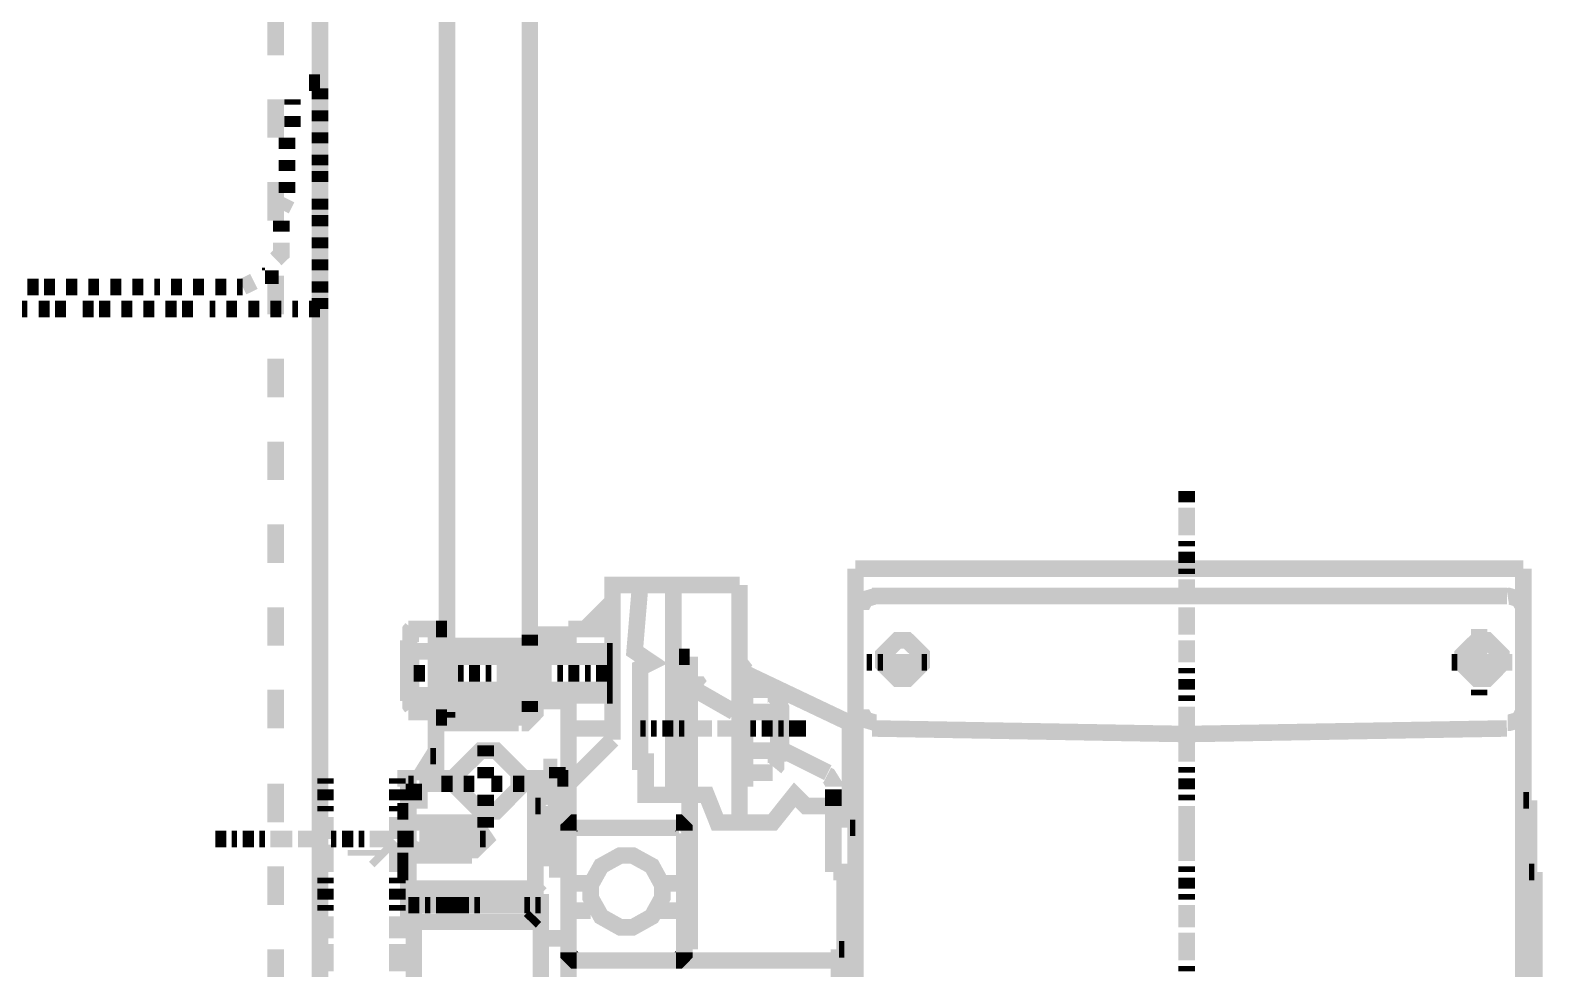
# Model space of a CAD drawing. Extents: x 0.2 to 11.5, y 0.7 to 15.9.
# Drawn here: x 8.4547 to 8.9114, y 9.5353 to 9.8186 of the extents above; entities that cross this region are included whole.
import ezdxf

# ---------------------------------------------------------------- set-up
doc = ezdxf.new("R2010")
doc.units = 0
doc.layers.get('0').update_dxf_attribs({"linetype": 'CONTINUOUS'})

msp = doc.modelspace()

# ---------------------------------------------------------------- linework, layer by layer
at = {"color": 5, "const_width": 0.005}
for points in [[(8.54221, 4.55778), (8.54221, 14.0694)], [(8.54221, 9.96278), (8.54221, 4.91943)], [(8.52886, 9.81108), (8.52886, 9.82275)], [(8.52886, 9.78614), (8.52886, 9.79779)], [(8.52886, 9.76113), (8.52886, 9.77279)], [(8.52886, 9.73281), (8.52886, 9.74447)], [(8.52886, 9.70779), (8.52886, 9.71946)], [(8.52886, 9.68278), (8.52886, 9.69444)], [(8.52886, 9.65776), (8.52886, 9.66943)], [(8.52886, 9.63276), (8.52886, 9.64442)], [(8.52886, 9.60781), (8.52886, 9.61947)], [(8.52886, 9.57943), (8.52886, 9.5911)], [(8.52886, 9.55447), (8.52886, 9.56614)], [(8.52886, 9.52946), (8.52886, 9.54113)]]:
    msp.add_lwpolyline(points, dxfattribs=at)
at = {"color": 1, "const_width": 0.005}
for points in [[(8.58057, 9.61279), (8.58057, 10.0028)], [(8.60558, 9.63276), (8.60558, 10.0028)], [(8.70389, 9.25776), (8.70389, 9.65608)], [(8.70389, 9.65608), (8.90554, 9.65608)], [(8.90554, 9.25776), (8.90554, 9.65608)], [(8.63053, 9.63781), (8.63053, 9.6511), (8.64887, 9.6511)], [(8.64887, 9.6511), (8.64887, 9.62944)], [(8.61724, 9.63781), (8.61724, 9.63112)], [(8.61724, 9.63781), (8.63053, 9.63781), (8.63053, 9.60444)], [(8.60558, 9.63613), (8.60558, 9.63276)], [(8.60558, 9.63613), (8.61724, 9.63613)], [(8.58057, 9.63276), (8.60558, 9.63276)], [(8.60558, 9.63276), (8.61724, 9.63276)], [(8.58057, 9.6161), (8.60558, 9.6161)], [(8.60558, 9.61279), (8.60558, 9.6161)], [(8.60558, 9.6161), (8.60558, 9.61279)], [(8.60558, 9.6161), (8.61724, 9.6161)], [(8.61724, 9.61778), (8.61724, 9.59278)], [(8.58057, 9.61279), (8.58225, 9.61111), (8.60389, 9.61111), (8.60558, 9.61279)], [(8.60308, 9.60943), (8.60411, 9.60943), (8.60721, 9.61257), (8.60721, 9.61361)], [(8.60221, 9.60943), (8.57721, 9.60943), (8.57721, 9.59278), (8.58388, 9.59278)], [(8.61724, 9.60781), (8.63053, 9.60781)], [(8.63053, 9.60444), (8.61724, 9.5911), (8.61724, 9.57943), (8.61724, 9.57781), (8.65056, 9.57781)], [(8.54389, 9.5911), (8.54389, 9.59278)], [(8.54389, 9.5911), (8.54389, 9.59278)], [(8.56554, 9.5911), (8.56554, 9.59278)], [(8.56554, 9.5911), (8.56554, 9.59278)], [(8.60053, 9.59278), (8.61219, 9.59278)], [(8.61387, 9.59278), (8.61724, 9.59278)], [(8.54389, 9.5861), (8.54389, 9.58778), (8.54389, 9.58946)], [(8.54389, 9.5861), (8.54389, 9.58778), (8.54389, 9.58946)], [(8.56554, 9.5861), (8.56554, 9.58778), (8.56554, 9.58946)], [(8.56554, 9.5861), (8.56554, 9.58778), (8.56554, 9.58946)], [(8.5689, 9.5911), (8.57053, 9.5911)], [(8.5689, 9.5911), (8.5689, 9.55111), (8.57053, 9.54943), (8.60558, 9.54943)], [(8.57221, 9.5911), (8.58388, 9.5911)], [(8.60053, 9.5911), (8.60721, 9.5911)], [(8.60721, 9.5911), (8.60721, 9.55111)], [(8.65386, 9.58778), (8.65386, 9.57943)], [(8.54389, 9.58279), (8.54389, 9.58442)], [(8.54389, 9.58279), (8.54389, 9.58442)], [(8.56554, 9.58279), (8.56554, 9.58442)], [(8.56554, 9.58279), (8.56554, 9.58442)], [(8.54389, 9.57443), (8.54389, 9.57611), (8.54389, 9.57781), (8.54389, 9.57943), (8.54389, 9.58111)], [(8.54389, 9.57443), (8.54389, 9.57611), (8.54389, 9.57781), (8.54389, 9.57943), (8.54389, 9.58111)], [(8.56554, 9.57443), (8.56554, 9.57611), (8.56554, 9.57781), (8.56554, 9.57943), (8.56554, 9.58111)], [(8.56554, 9.57443), (8.56554, 9.57611), (8.56554, 9.57781), (8.56554, 9.57943), (8.56554, 9.58111)], [(8.65056, 9.57781), (8.65386, 9.57943)], [(8.54389, 9.56446), (8.54389, 9.56614), (8.54389, 9.56776), (8.54389, 9.56944), (8.54389, 9.57112), (8.54389, 9.57275)], [(8.54389, 9.56446), (8.54389, 9.56614), (8.54389, 9.56776), (8.54389, 9.56944), (8.54389, 9.57112), (8.54389, 9.57275)], [(8.56554, 9.56446), (8.56554, 9.56614), (8.56554, 9.56776), (8.56554, 9.56944), (8.56554, 9.57112), (8.56554, 9.57275)], [(8.56554, 9.56446), (8.56554, 9.56614), (8.56554, 9.56776), (8.56554, 9.56944), (8.56554, 9.57112), (8.56554, 9.57275)], [(8.54389, 9.56108), (8.54389, 9.56278)], [(8.54389, 9.56108), (8.54389, 9.56278)], [(8.56554, 9.56108), (8.56554, 9.56278)], [(8.56554, 9.56108), (8.56554, 9.56278)], [(8.54389, 9.5561), (8.54389, 9.55778), (8.54389, 9.55946)], [(8.54389, 9.5561), (8.54389, 9.55778), (8.54389, 9.55946)], [(8.56554, 9.5561), (8.56554, 9.55778), (8.56554, 9.55946)], [(8.56554, 9.5561), (8.56554, 9.55778), (8.56554, 9.55946)], [(8.5689, 9.55946), (8.60721, 9.55946)], [(8.57053, 9.49946), (8.57053, 9.55778), (8.57221, 9.55946), (8.60721, 9.55946), (8.60889, 9.55778)], [(8.60889, 9.49946), (8.60889, 9.55778)], [(8.54389, 9.55279), (8.54389, 9.55447)], [(8.54389, 9.55279), (8.54389, 9.55447)], [(8.54389, 9.54443), (8.54389, 9.54611), (8.54389, 9.54779), (8.54389, 9.54943), (8.54389, 9.55111)], [(8.54389, 9.54443), (8.54389, 9.54611), (8.54389, 9.54779), (8.54389, 9.54943), (8.54389, 9.55111)], [(8.56554, 9.55279), (8.56554, 9.55447)], [(8.56554, 9.55279), (8.56554, 9.55447)], [(8.56554, 9.54443), (8.56554, 9.54611), (8.56554, 9.54779), (8.56554, 9.54943), (8.56554, 9.55111)], [(8.56554, 9.54443), (8.56554, 9.54611), (8.56554, 9.54779), (8.56554, 9.54943), (8.56554, 9.55111)], [(8.60558, 9.54943), (8.60721, 9.55111)], [(8.54389, 9.53444), (8.54389, 9.53614), (8.54389, 9.53776), (8.54389, 9.53944), (8.54389, 9.54113), (8.54389, 9.54275)], [(8.54389, 9.53444), (8.54389, 9.53614), (8.54389, 9.53776), (8.54389, 9.53944), (8.54389, 9.54113), (8.54389, 9.54275)], [(8.56554, 9.53444), (8.56554, 9.53614), (8.56554, 9.53776), (8.56554, 9.53944), (8.56554, 9.54113), (8.56554, 9.54275)], [(8.56554, 9.53444), (8.56554, 9.53614), (8.56554, 9.53776), (8.56554, 9.53944), (8.56554, 9.54113), (8.56554, 9.54275)], [(8.60889, 9.54443), (8.61724, 9.54443)], [(8.61724, 9.45611), (8.61724, 9.54443)], [(8.61724, 9.53776), (8.69889, 9.53776)]]:
    msp.add_lwpolyline(points, dxfattribs=at)
at = {"color": 4, "const_width": 0.005}
for points in [[(8.54221, 9.80279), (8.5389, 9.80279)], [(8.5339, 9.79611), (8.5339, 9.79779)], [(8.54221, 9.79779), (8.54221, 9.80111)], [(8.54221, 9.79113), (8.54221, 9.79443)], [(8.5339, 9.78944), (8.5339, 9.79275)], [(8.53222, 9.78276), (8.53222, 9.78614)], [(8.54221, 9.78444), (8.54221, 9.78776)], [(8.53222, 9.7761), (8.53222, 9.77946)], [(8.54221, 9.77778), (8.54221, 9.78108)], [(8.54221, 9.77279), (8.54221, 9.7761)], [(8.53222, 9.76942), (8.53222, 9.77279)], [(8.53054, 9.76443), (8.53222, 9.76779)], [(8.54221, 9.76443), (8.54221, 9.76779)], [(8.53054, 9.75776), (8.53054, 9.76113)], [(8.54221, 9.75944), (8.54221, 9.76281)], [(8.52886, 9.74946), (8.53054, 9.75108), (8.53054, 9.75444)], [(8.54221, 9.75276), (8.54221, 9.75612)], [(8.54221, 9.7461), (8.54221, 9.74946)], [(8.52556, 9.74447), (8.52724, 9.74447), (8.52724, 9.7461)], [(8.45725, 9.7411), (8.45389, 9.7411)], [(8.46224, 9.7411), (8.45888, 9.7411)], [(8.46892, 9.7411), (8.46556, 9.7411)], [(8.47553, 9.7411), (8.47222, 9.7411)], [(8.48221, 9.7411), (8.47889, 9.7411)], [(8.48887, 9.7411), (8.48557, 9.7411)], [(8.49388, 9.7411), (8.49224, 9.7411)], [(8.50054, 9.7411), (8.49724, 9.7411)], [(8.50722, 9.7411), (8.5039, 9.7411)], [(8.51389, 9.7411), (8.51058, 9.7411)], [(8.51888, 9.7411), (8.51719, 9.7411)], [(8.51888, 9.7411), (8.52225, 9.74278)], [(8.54221, 9.73942), (8.54221, 9.74278)], [(8.45389, 9.73443), (8.45057, 9.73443)], [(8.46056, 9.73443), (8.45725, 9.73443)], [(8.46556, 9.73443), (8.46224, 9.73443)], [(8.4739, 9.73443), (8.47054, 9.73443)], [(8.47889, 9.73443), (8.47553, 9.73443)], [(8.48557, 9.73443), (8.48221, 9.73443)], [(8.49224, 9.73443), (8.48887, 9.73443)], [(8.49892, 9.73443), (8.49556, 9.73443)], [(8.5039, 9.73443), (8.50054, 9.73443)], [(8.51058, 9.73443), (8.5089, 9.73443)], [(8.51719, 9.73443), (8.51389, 9.73443)], [(8.52387, 9.73443), (8.52056, 9.73443)], [(8.53054, 9.73443), (8.52724, 9.73443)], [(8.53554, 9.73443), (8.5339, 9.73443)], [(8.54221, 9.73443), (8.5389, 9.73443)], [(8.54221, 9.73443), (8.54221, 9.73779)]]:
    msp.add_lwpolyline(points, dxfattribs=at)
at = {"color": 2}
for points, const_width in [([(8.80388, 9.67947), (8.80388, 9.67779), (8.80388, 9.67611)], 0.005), ([(8.80388, 9.67443), (8.80388, 9.67279), (8.80388, 9.67111), (8.80388, 9.66943), (8.80388, 9.66775), (8.80388, 9.66613)], 0.005), ([(8.80388, 9.66444), (8.80388, 9.66276)], 0.005), ([(8.80388, 9.66114), (8.80388, 9.65944), (8.80388, 9.65776)], 0.005), ([(8.80388, 9.65608), (8.80388, 9.65446)], 0.005), ([(8.80388, 9.65278), (8.80388, 9.6511), (8.80388, 9.64947), (8.80388, 9.64779), (8.80388, 9.64611)], 0.005), ([(8.64887, 9.58778), (8.64057, 9.58778), (8.64057, 9.59776), (8.63889, 9.59776), (8.63889, 9.62608), (8.64219, 9.62776), (8.63721, 9.63112), (8.63889, 9.6511)], 0.005), ([(8.80388, 9.64442), (8.80388, 9.64279), (8.80388, 9.64111), (8.80388, 9.63943), (8.80388, 9.63781), (8.80388, 9.63613)], 0.005), ([(8.89219, 9.62944), (8.89219, 9.63112), (8.89219, 9.63276), (8.89219, 9.63444), (8.89219, 9.63613), (8.89219, 9.63781)], 0.005), ([(8.80388, 9.63444), (8.80388, 9.63276), (8.80388, 9.63112), (8.80388, 9.62944), (8.80388, 9.62776)], 0.005), ([(8.6289, 9.62944), (8.58225, 9.62944)], 0.005), ([(8.6289, 9.63112), (8.6289, 9.61778)], 0.005), ([(8.6289, 9.63112), (8.63053, 9.63112)], 0.005), ([(8.65056, 9.62944), (8.65386, 9.62944)], 0.005), ([(8.65386, 9.62944), (8.65224, 9.62944)], 0.005), ([(8.65386, 9.62944), (8.65386, 9.58778)], 0.005), ([(8.65386, 9.62278), (8.65386, 9.62944)], 0.005), ([(8.57053, 9.62446), (8.57221, 9.62446), (8.57389, 9.62446)], 0.005), ([(8.57557, 9.62446), (8.57721, 9.62446), (8.57889, 9.62446), (8.58057, 9.62446), (8.58225, 9.62446)], 0.005), ([(8.58388, 9.62446), (8.58556, 9.62446)], 0.005), ([(8.58724, 9.62446), (8.58886, 9.62446), (8.59056, 9.62446)], 0.005), ([(8.59224, 9.62446), (8.59392, 9.62446)], 0.005), ([(8.59554, 9.62446), (8.59722, 9.62446), (8.5989, 9.62446), (8.60053, 9.62446), (8.60221, 9.62446), (8.60389, 9.62446), (8.60558, 9.62446), (8.60721, 9.62446), (8.60889, 9.62446), (8.61057, 9.62446), (8.61219, 9.62446)], 0.005), ([(8.61387, 9.62446), (8.61556, 9.62446)], 0.005), ([(8.61724, 9.62446), (8.61888, 9.62446), (8.62056, 9.62446)], 0.005), ([(8.62224, 9.62446), (8.62392, 9.62446)], 0.005), ([(8.62554, 9.62446), (8.62722, 9.62446), (8.6289, 9.62446), (8.63053, 9.62446)], 0.005), ([(8.70888, 9.62776), (8.70725, 9.62776)], 0.005), ([(8.71224, 9.62776), (8.71056, 9.62776)], 0.005), ([(8.72222, 9.62776), (8.72054, 9.62776), (8.71892, 9.62776), (8.71724, 9.62776), (8.71556, 9.62776), (8.71386, 9.62776)], 0.005), ([(8.72553, 9.62776), (8.7239, 9.62776)], 0.005), ([(8.80388, 9.62608), (8.80388, 9.62446)], 0.005), ([(8.8839, 9.62776), (8.88558, 9.62776)], 0.005), ([(8.88721, 9.62776), (8.88889, 9.62776), (8.89057, 9.62776), (8.89219, 9.62776), (8.89388, 9.62776), (8.89556, 9.62776), (8.89725, 9.62776), (8.89887, 9.62776), (8.90056, 9.62776), (8.90224, 9.62776)], 0.005), ([(8.89219, 9.6211), (8.89219, 9.62278), (8.89219, 9.62446), (8.89219, 9.62608), (8.89219, 9.62776)], 0.005), ([(8.65554, 9.62358), (8.65554, 9.62278), (8.65712, 9.62039), (8.65739, 9.62017)], 0.005), ([(8.80388, 9.62278), (8.80388, 9.6211), (8.80388, 9.61947)], 0.005), ([(8.6289, 9.61947), (8.58225, 9.61947)], 0.005), ([(8.6289, 9.61778), (8.63053, 9.61778)], 0.005), ([(8.65554, 9.61947), (8.66721, 9.61279)], 0.005), ([(8.80388, 9.61778), (8.80388, 9.6161)], 0.005), ([(8.89219, 9.61778), (8.89219, 9.61947)], 0.005), ([(8.80388, 9.61442), (8.80388, 9.61279), (8.80388, 9.61111), (8.80388, 9.60943), (8.80388, 9.60781), (8.80388, 9.60612)], 0.005), ([(8.64057, 9.60781), (8.63889, 9.60781)], 0.005), ([(8.64388, 9.60781), (8.64219, 9.60781)], 0.005), ([(8.64887, 9.60781), (8.64725, 9.60781), (8.64556, 9.60781)], 0.005), ([(8.65224, 9.60781), (8.65056, 9.60781)], 0.005), ([(8.66054, 9.60781), (8.6589, 9.60781), (8.65722, 9.60781), (8.65554, 9.60781), (8.65386, 9.60781)], 0.005), ([(8.67057, 9.60781), (8.66889, 9.60781), (8.66721, 9.60781), (8.66558, 9.60781), (8.6639, 9.60781), (8.66222, 9.60781)], 0.005), ([(8.67389, 9.60781), (8.67219, 9.60781)], 0.005), ([(8.67888, 9.60781), (8.67725, 9.60781), (8.67557, 9.60781)], 0.005), ([(8.68224, 9.60781), (8.68056, 9.60781)], 0.005), ([(8.68892, 9.60781), (8.68722, 9.60781), (8.68554, 9.60781), (8.68386, 9.60781)], 0.005), ([(8.59224, 9.60275), (8.59224, 9.60113), (8.59224, 9.59944)], 0.005), ([(8.80388, 9.60444), (8.80388, 9.60275), (8.80388, 9.60113), (8.80388, 9.59944), (8.80388, 9.59776)], 0.005), ([(8.68224, 9.60113), (8.69553, 9.59446)], 0.005), ([(8.59224, 9.59614), (8.59224, 9.59446), (8.59224, 9.59278)], 0.005), ([(8.61387, 9.59278), (8.61387, 9.56278)], 0.005), ([(8.69721, 9.59028), (8.69721, 9.59115), (8.69569, 9.59358), (8.69536, 9.59375)], 0.005), ([(8.80388, 9.59614), (8.80388, 9.59446)], 0.005), ([(8.80388, 9.59278), (8.80388, 9.5911), (8.80388, 9.58946)], 0.005), ([(8.57889, 9.5911), (8.58057, 9.5911), (8.58225, 9.5911)], 0.005), ([(8.58556, 9.5911), (8.58724, 9.5911), (8.58886, 9.5911)], 0.005), ([(8.59224, 9.58778), (8.59224, 9.5861), (8.59224, 9.58442)], 0.005), ([(8.59392, 9.5911), (8.59554, 9.5911), (8.59722, 9.5911)], 0.005), ([(8.60053, 9.5911), (8.60221, 9.5911), (8.60389, 9.5911)], 0.005), ([(8.70221, 9.58442), (8.68892, 9.58442), (8.68554, 9.58778), (8.67888, 9.57943), (8.66222, 9.57943), (8.6589, 9.58778), (8.64887, 9.58778)], 0.005), ([(8.65386, 9.54113), (8.65386, 9.58778)], 0.005), ([(8.69721, 9.58946), (8.69721, 9.58442)], 0.005), ([(8.80388, 9.58778), (8.80388, 9.5861)], 0.005), ([(8.60889, 9.58442), (8.60889, 9.56614)], 0.005), ([(8.80388, 9.58442), (8.80388, 9.58279), (8.80388, 9.58111), (8.80388, 9.57943), (8.80388, 9.57781), (8.80388, 9.57611), (8.80388, 9.57443), (8.80388, 9.57275), (8.80388, 9.57112), (8.80388, 9.56944), (8.80388, 9.56776)], 0.005), ([(8.90722, 9.5861), (8.90554, 9.5861)], 0.005), ([(8.90722, 9.5861), (8.90722, 9.56446), (8.90722, 9.43608)], 0.005), ([(8.5689, 9.57943), (8.58556, 9.57943)], 0.005), ([(8.58556, 9.57943), (8.58556, 9.56944), (8.5689, 9.56944)], 0.005), ([(8.59224, 9.58111), (8.59224, 9.57943), (8.59224, 9.57781)], 0.005), ([(8.51058, 9.57443), (8.51221, 9.57443), (8.51389, 9.57443)], 0.005), ([(8.51557, 9.57443), (8.51719, 9.57443)], 0.005), ([(8.51888, 9.57443), (8.52056, 9.57443), (8.52225, 9.57443)], 0.005), ([(8.52387, 9.57443), (8.52556, 9.57443)], 0.005), ([(8.52724, 9.57443), (8.52886, 9.57443), (8.53054, 9.57443), (8.53222, 9.57443), (8.5339, 9.57443)], 0.005), ([(8.53554, 9.57443), (8.53722, 9.57443), (8.5389, 9.57443), (8.54058, 9.57443), (8.54221, 9.57443), (8.54389, 9.57443)], 0.005), ([(8.54557, 9.57443), (8.54719, 9.57443)], 0.005), ([(8.54889, 9.57443), (8.55057, 9.57443), (8.55225, 9.57443)], 0.005), ([(8.55388, 9.57443), (8.55556, 9.57443)], 0.005), ([(8.55724, 9.57443), (8.55886, 9.57443), (8.56054, 9.57443), (8.56222, 9.57443), (8.56392, 9.57443)], 0.005), ([(8.56554, 9.57443), (8.56722, 9.57443), (8.5689, 9.57443)], 0.005), ([(8.5689, 9.57443), (8.57053, 9.57443)], 0.005), ([(8.57221, 9.57443), (8.57389, 9.57443), (8.57557, 9.57443), (8.57721, 9.57443), (8.57889, 9.57443), (8.58057, 9.57443), (8.58225, 9.57443), (8.58388, 9.57443), (8.58556, 9.57443), (8.58724, 9.57443), (8.58886, 9.57443)], 0.005), ([(8.59056, 9.57443), (8.59224, 9.57443)], 0.005), ([(8.55556, 9.56944), (8.55556, 9.57112)], 0.01), ([(8.56054, 9.57112), (8.56222, 9.56944)], 0.01), ([(8.5689, 9.56944), (8.56722, 9.57112)], 0.01), ([(8.80388, 9.56614), (8.80388, 9.56446)], 0.005), ([(8.80388, 9.56278), (8.80388, 9.56108), (8.80388, 9.55946)], 0.005), ([(8.9089, 9.56446), (8.90722, 9.56446)], 0.005), ([(8.9089, 9.56446), (8.9089, 9.5261), (8.9089, 9.47444)], 0.005), ([(8.80388, 9.55778), (8.80388, 9.5561)], 0.005), ([(8.5689, 9.55447), (8.57053, 9.55447)], 0.005), ([(8.57053, 9.55447), (8.57221, 9.55447)], 0.005), ([(8.57221, 9.55447), (8.57389, 9.55447), (8.57557, 9.55447), (8.57721, 9.55447), (8.57889, 9.55447)], 0.005), ([(8.57389, 9.55447), (8.57557, 9.55447)], 0.005), ([(8.57721, 9.55447), (8.57889, 9.55447), (8.58057, 9.55447)], 0.005), ([(8.58057, 9.55447), (8.58225, 9.55447)], 0.005), ([(8.58225, 9.55447), (8.58388, 9.55447)], 0.005), ([(8.58388, 9.55447), (8.58556, 9.55447), (8.58724, 9.55447)], 0.005), ([(8.58556, 9.55447), (8.58724, 9.55447), (8.58886, 9.55447), (8.59056, 9.55447), (8.59224, 9.55447), (8.59392, 9.55447), (8.59554, 9.55447), (8.59722, 9.55447), (8.5989, 9.55447), (8.60053, 9.55447), (8.60221, 9.55447)], 0.005), ([(8.58886, 9.55447), (8.59056, 9.55447)], 0.005), ([(8.59224, 9.55447), (8.59392, 9.55447), (8.59554, 9.55447), (8.59722, 9.55447), (8.5989, 9.55447), (8.60053, 9.55447), (8.60221, 9.55447), (8.60389, 9.55447), (8.60558, 9.55447), (8.60721, 9.55447)], 0.005), ([(8.60389, 9.55447), (8.60558, 9.55447)], 0.005), ([(8.60721, 9.55447), (8.60889, 9.55447)], 0.005), ([(8.80388, 9.55447), (8.80388, 9.55279), (8.80388, 9.55111), (8.80388, 9.54943), (8.80388, 9.54779)], 0.005), ([(8.80388, 9.54611), (8.80388, 9.54443), (8.80388, 9.54275), (8.80388, 9.54113), (8.80388, 9.53944), (8.80388, 9.53776)], 0.005), ([(8.80388, 9.53614), (8.80388, 9.53444)], 0.005)]:
    msp.add_lwpolyline(points, dxfattribs=dict(at, const_width=const_width))
at = {"color": 3, "const_width": 0.005}
for points in [[(8.64887, 9.58778), (8.64887, 9.6511)], [(8.64887, 9.6511), (8.66889, 9.6511)], [(8.66889, 9.6511), (8.66889, 9.57943)], [(8.71029, 9.64774), (8.71001, 9.64779), (8.70725, 9.64697), (8.70697, 9.64675), (8.70676, 9.6466), (8.70557, 9.64438), (8.70557, 9.64361)], [(8.70888, 9.64779), (8.80388, 9.64779)], [(8.90056, 9.64779), (8.80388, 9.64779)], [(8.90554, 9.64361), (8.90554, 9.64442), (8.9044, 9.6466), (8.90414, 9.64675), (8.90392, 9.64697), (8.90115, 9.64779), (8.90082, 9.64774)], [(8.63053, 9.64611), (8.62224, 9.63781)], [(8.57721, 9.63781), (8.5689, 9.63781)], [(8.56993, 9.63803), (8.56961, 9.63764), (8.56961, 9.63292), (8.56993, 9.63249)], [(8.57721, 9.63781), (8.57721, 9.61111)], [(8.58057, 9.63781), (8.57721, 9.63781)], [(8.5689, 9.63444), (8.5689, 9.6161)], [(8.57721, 9.63112), (8.5689, 9.63112)], [(8.5701, 9.63167), (8.56972, 9.63064), (8.56972, 9.6199), (8.5701, 9.61888)], [(8.6289, 9.63112), (8.58057, 9.63112)], [(8.58225, 9.63112), (8.58225, 9.61778)], [(8.6289, 9.63112), (8.6289, 9.62944), (8.6289, 9.61947), (8.6289, 9.61778)], [(8.6289, 9.62944), (8.63053, 9.62944)], [(8.66889, 9.62864), (8.66889, 9.62771), (8.67096, 9.62506), (8.67128, 9.62483)], [(8.67057, 9.62446), (8.70221, 9.60943)], [(8.56993, 9.61974), (8.56961, 9.61936), (8.56961, 9.61458), (8.56993, 9.61415)], [(8.66889, 9.59278), (8.67057, 9.59278), (8.67057, 9.6211), (8.66889, 9.6211)], [(8.67953, 9.61415), (8.6799, 9.61458), (8.6799, 9.61936), (8.67953, 9.61974)], [(8.57721, 9.61778), (8.5689, 9.61778)], [(8.6289, 9.61778), (8.58057, 9.61778)], [(8.6289, 9.61947), (8.63053, 9.61947)], [(8.67057, 9.61947), (8.67888, 9.61947)], [(8.68056, 9.59776), (8.68056, 9.6161)], [(8.68099, 9.60221), (8.68143, 9.60325), (8.68143, 9.61399), (8.68099, 9.61501)], [(8.57721, 9.61279), (8.5689, 9.61279)], [(8.57721, 9.61111), (8.58057, 9.61111)], [(8.58057, 9.61111), (8.58057, 9.61279)], [(8.67057, 9.61279), (8.67888, 9.61279)], [(8.70557, 9.61361), (8.70557, 9.61285), (8.70676, 9.61068), (8.70697, 9.61046), (8.70725, 9.61029), (8.71001, 9.60949), (8.71029, 9.60949)], [(8.90082, 9.60949), (8.90115, 9.60949), (8.90392, 9.61029), (8.90414, 9.61046), (8.9044, 9.61068), (8.90554, 9.6129), (8.90554, 9.61361)], [(8.70221, 9.57781), (8.70221, 9.60943)], [(8.70888, 9.60781), (8.80388, 9.60612)], [(8.90056, 9.60781), (8.80388, 9.60612)], [(8.67953, 9.59586), (8.6799, 9.59631), (8.6799, 9.60101), (8.67953, 9.6014)], [(8.57726, 9.60015), (8.5765, 9.59978), (8.57226, 9.59299), (8.57221, 9.59213)], [(8.57781, 9.59944), (8.57726, 9.59907), (8.57394, 9.59315), (8.57389, 9.59244)], [(8.57721, 9.59944), (8.57557, 9.59944)], [(8.67057, 9.60113), (8.67888, 9.60113)], [(8.5689, 9.56446), (8.5689, 9.59278), (8.56554, 9.59278)], [(8.60829, 9.5861), (8.60889, 9.58653), (8.61219, 9.59239), (8.61219, 9.5931)], [(8.61051, 9.58539), (8.61128, 9.58583), (8.61556, 9.59267), (8.61556, 9.59347)], [(8.61387, 9.59614), (8.61219, 9.59614), (8.61219, 9.59278)], [(8.61387, 9.59614), (8.61387, 9.59278)], [(8.67057, 9.59446), (8.67888, 9.59446)], [(8.57053, 9.5861), (8.57053, 9.5911)], [(8.57053, 9.5861), (8.57221, 9.5861), (8.57221, 9.5911)], [(8.60721, 9.58442), (8.60889, 9.58442)], [(8.69721, 9.58442), (8.69721, 9.56446)], [(8.56554, 9.58279), (8.5689, 9.58279)], [(8.5689, 9.57943), (8.58886, 9.57943), (8.58886, 9.57112)], [(8.58886, 9.57943), (8.59224, 9.57443), (8.58886, 9.57112), (8.5689, 9.57112)], [(8.61974, 9.57943), (8.61914, 9.57943), (8.61724, 9.57758), (8.61724, 9.57693)], [(8.65224, 9.57693), (8.65224, 9.57758), (8.65039, 9.57943), (8.64974, 9.57943)], [(8.61724, 9.54443), (8.61724, 9.57611)], [(8.61888, 9.57781), (8.64887, 9.57781)], [(8.65224, 9.57611), (8.65224, 9.53776)], [(8.70221, 9.57781), (8.70389, 9.57781)], [(8.56554, 9.56776), (8.5689, 9.56776)], [(8.56554, 9.56446), (8.5689, 9.56446)], [(8.61724, 9.56108), (8.62392, 9.56108)], [(8.65224, 9.56108), (8.64388, 9.56108)], [(8.69721, 9.56446), (8.70389, 9.56446)], [(8.70057, 9.43608), (8.70057, 9.56446)], [(8.61724, 9.55279), (8.62392, 9.55279)], [(8.65224, 9.55279), (8.64388, 9.55279)], [(8.57053, 9.54943), (8.60889, 9.54943)], [(8.61724, 9.54025), (8.61724, 9.53965), (8.61914, 9.53776), (8.61974, 9.53776)], [(8.61888, 9.53776), (8.64887, 9.53776)], [(8.64974, 9.53776), (8.65039, 9.53776), (8.65224, 9.53965), (8.65224, 9.54025)], [(8.69889, 9.45942), (8.69889, 9.54113)], [(8.69889, 9.54113), (8.70057, 9.54113)]]:
    msp.add_lwpolyline(points, dxfattribs=at)
for points in [[(8.7239, 9.62864), (8.7239, 9.6301), (8.71951, 9.63444), (8.71804, 9.63444), (8.71664, 9.63444), (8.71224, 9.6301), (8.71224, 9.62864), (8.71224, 9.62717), (8.71664, 9.62278), (8.71804, 9.62278), (8.71951, 9.62278), (8.7239, 9.62717), (8.7239, 9.62864)], [(8.89887, 9.62864), (8.89887, 9.6301), (8.89453, 9.63444), (8.89307, 9.63444), (8.8916, 9.63444), (8.88721, 9.6301), (8.88721, 9.62864), (8.88721, 9.62717), (8.8916, 9.62278), (8.89307, 9.62278), (8.89453, 9.62278), (8.89887, 9.62717), (8.89887, 9.62864)], [(8.64556, 9.5586), (8.64556, 9.56054), (8.64242, 9.56629), (8.63667, 9.56944), (8.63471, 9.56944), (8.63282, 9.56944), (8.62711, 9.56629), (8.62392, 9.56054), (8.62392, 9.5586), (8.62392, 9.55669), (8.62711, 9.551), (8.63282, 9.54779), (8.63471, 9.54779), (8.63667, 9.54779), (8.64242, 9.551), (8.64556, 9.55669), (8.64556, 9.5586)]]:
    msp.add_lwpolyline(points, close=True, dxfattribs=at)
at = {"color": 2, "const_width": 0.005}
for points in [[(8.59224, 9.60612), (8.59224, 9.60612)], [(8.59224, 9.60444), (8.59224, 9.60444)], [(8.59224, 9.59776), (8.59224, 9.59776)], [(8.58388, 9.5911), (8.58388, 9.5911)], [(8.59056, 9.5911), (8.59056, 9.5911)], [(8.59224, 9.5911), (8.59224, 9.5911)], [(8.59224, 9.5911), (8.59224, 9.5911)], [(8.59224, 9.58946), (8.59224, 9.58946)], [(8.5989, 9.5911), (8.5989, 9.5911)], [(8.60558, 9.5911), (8.60558, 9.5911)], [(8.59224, 9.58279), (8.59224, 9.58279)]]:
    msp.add_lwpolyline(points, close=True, dxfattribs=at)
at = {"color": 1, "const_width": 0.005}
msp.add_lwpolyline([(8.60221, 9.59196), (8.60221, 9.59429), (8.59538, 9.60113), (8.59304, 9.60113), (8.59076, 9.60113), (8.58388, 9.59429), (8.58388, 9.59196), (8.58388, 9.58968), (8.59076, 9.58279), (8.59304, 9.58279), (8.59538, 9.58279), (8.60221, 9.58968), (8.60221, 9.59196)], close=True, dxfattribs=at)

doc.saveas('drawing.dxf')
